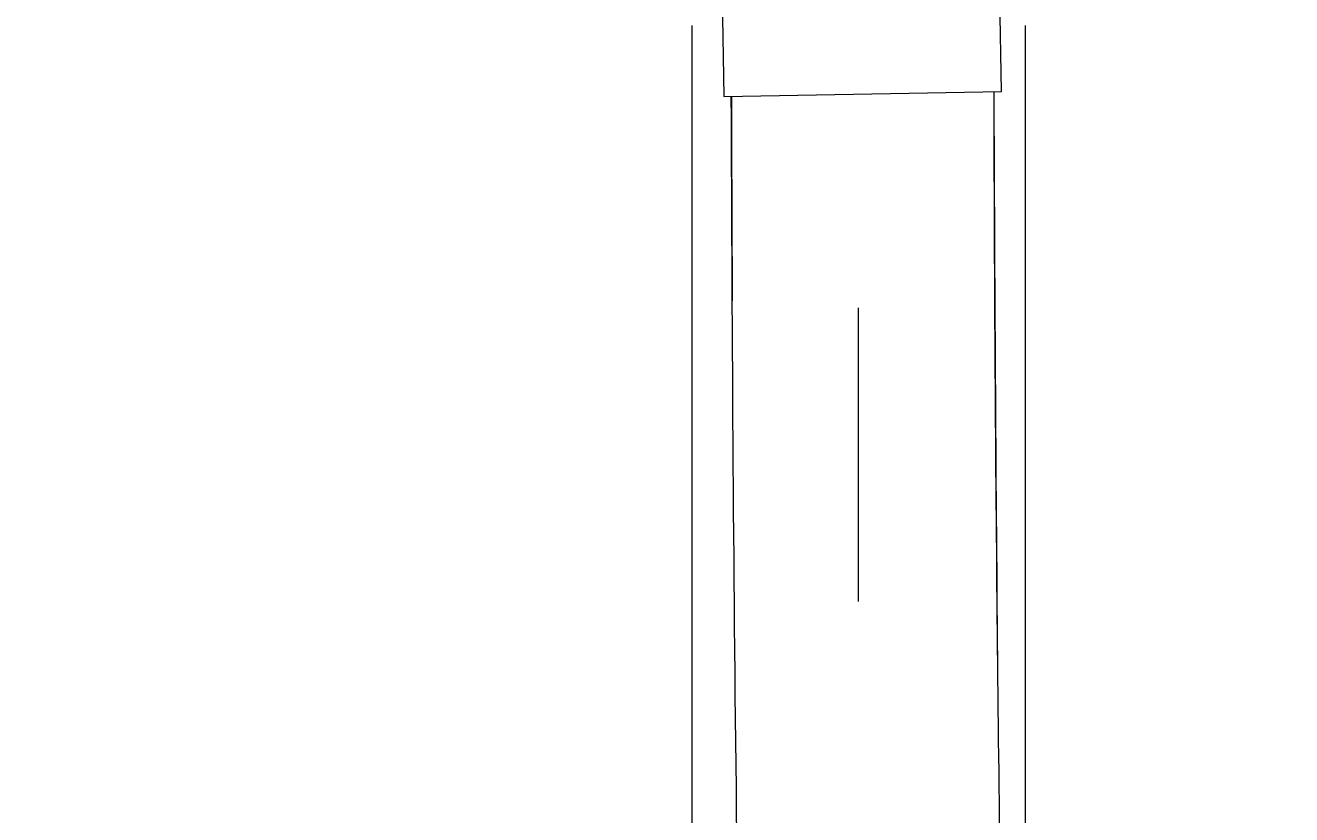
# Model space of a CAD drawing. Extents: x 8896 to 12055, y -91 to 2224.
# Drawn here: x 10789.9 to 10858.3, y 901.7 to 944.3 of the extents above; entities that cross this region are included whole.
import ezdxf

# ---------------------------------------------------------------- set-up
doc = ezdxf.new("R2010")
doc.units = 0
doc.header["$LTSCALE"] = 10
doc.header["$MEASUREMENT"] = 0
doc.header["$PDMODE"] = 3
doc.header["$PDSIZE"] = -10
doc.linetypes.add('CENTER2', pattern=[28.575, 19.05, -3.175, 3.175, -3.175])
doc.layers.get('0').update_dxf_attribs({"linetype": 'CONTINUOUS'})
doc.layers.get('DEFPOINTS').update_dxf_attribs({"linetype": 'CONTINUOUS'})
doc.layers.add('1', color=7, linetype='CONTINUOUS')
doc.layers.add('Cneter', color=1, linetype='CENTER2', lineweight=13)
doc.styles.add('Daelim Dimension', font='NanumGothic.ttf')
doc.dimstyles.new('DEFAULT', dxfattribs={"dimscale": 2, "dimtxt": 2, "dimasz": 2, "dimexe": 0, "dimexo": 2, "dimgap": 1, "dimtad": 1, "dimdec": 1, "dimzin": 9, "dimdsep": 46, "dimtxsty": 'Daelim Dimension', "dimcen": 0.5, "dimclrd": 5, "dimclre": 5, "dimclrt": 256, "dimadec": 1, "dimazin": 0, "dimtfac": 1, "dimtdec": 1, "dimtix": 1, "dimtmove": 0, "dimatfit": 3, "dimfxl": 1, "dimtolj": 1, "dimtzin": 1, "dimlwd": 9, "dimlwe": 9, "dimarcsym": 0})

# ---------------------------------------------------------------- blocks, each defined once
blk = doc.blocks.new('*D9')
at = {"color": 5, "lineweight": 9, "ltscale": 0.5, "transparency": 16777216}
for p, q in [((10793.931, 1347.567), (11137.619, 1347.567)), ((11135.619, 1339.567), (11135.619, 394.013)), ((10969.817, 386.013), (11137.619, 386.013))]:
    blk.add_line(p, q, dxfattribs=at)
at = {"color": 5, "ltscale": 0.5, "transparency": 16777216}
for points in [[(11134.285, 1339.567), (11136.952, 1339.567), (11135.619, 1347.567)], [(11134.285, 394.013), (11136.952, 394.013), (11135.619, 386.013)]]:
    blk.add_solid(points, dxfattribs=at)
at = {"layer": 'DEFPOINTS', "color": 0, "ltscale": 0.5, "transparency": 16777216}
for p in [(10789.931, 1347.567), (10965.817, 386.013), (11135.619, 386.013)]:
    blk.add_point(p, dxfattribs=at)
at = {"color": 7, "ltscale": 0.5, "transparency": 16777216, "insert": (11119.913, 866.79), "char_height": 20, "attachment_point": 5, "rotation": 90, "style": 'Daelim Dimension'}
blk.add_mtext('\\A1;(1140)', dxfattribs=at)

msp = doc.modelspace()

# ---------------------------------------------------------------- linework, layer by layer
at = {"layer": '1', "color": 7, "linetype": 'Continuous', "lineweight": 18}
for p, q in [((10842.657, 940.747), (10842.482, 950.745)), ((10827.541, 947.264), (10827.659, 940.485)), ((10825.931, 944.324), (10825.931, 432.569)), ((10843.931, 944.324), (10843.931, 831.427)), ((10827.659, 940.485), (10842.657, 940.747))]:
    msp.add_line(p, q, dxfattribs=at)
for points, knots in [([(10817.725, 349.388), (10817.725, 343.797), (10817.725, 331.514), (10817.73, 313.576), (10817.721, 296.692), (10817.765, 281.408), (10818.089, 267.868), (10818.846, 255.652), (10820.108, 245.809), (10821.995, 239.015), (10824.214, 235.071), (10826.552, 233.838), (10828.757, 235.394), (10831.191, 241.258), (10832.376, 253.006), (10832.841, 270.446), (10832.949, 286.451), (10832.952, 305.408), (10832.964, 327.409), (10832.976, 352.464), (10832.991, 380.743), (10833.009, 412.657), (10833.032, 448.388), (10833.049, 487.6), (10833.023, 529.91), (10832.921, 574.428), (10832.707, 620.093), (10832.338, 665.925), (10831.669, 722.817), (10830.838, 775.505), (10830, 819.097), (10829.501, 843.042), (10828.918, 868.536), (10828.262, 901.476), (10828.115, 927.219), (10828.06, 940.492)], [0, 0, 0, 0, 0.017483, 0.038426, 0.056055, 0.070531, 0.086389, 0.099402, 0.112928, 0.127807, 0.144424, 0.162745, 0.182176, 0.202037, 0.242355, 0.262697, 0.283313, 0.304551, 0.327337, 0.352728, 0.381769, 0.415905, 0.456211, 0.502678, 0.553465, 0.606431, 0.659986, 0.711724, 0.760025, 0.844512, 0.87855, 0.897062, 0.919636, 0.958517, 1, 1, 1, 1]), ([(10834.52, 228.101), (10835.795, 228.3), (10838.001, 229.004), (10840.6, 231.198), (10842.456, 233.84), (10843.805, 236.96), (10844.734, 240.376), (10845.423, 244.198), (10845.993, 248.986), (10846.433, 254.85), (10846.753, 261.953), (10846.959, 270.417), (10847.066, 280.27), (10847.105, 291.312), (10847.113, 303.192), (10847.12, 315.54), (10847.13, 328.107), (10847.138, 340.688), (10847.147, 354.479), (10847.156, 369.329), (10847.166, 385.051), (10847.176, 400.284), (10847.185, 415.08), (10847.195, 429.519), (10847.207, 448.31), (10847.22, 471.153), (10847.222, 497.966), (10847.203, 524.476), (10847.158, 550.936), (10847.08, 577.576), (10846.964, 604.512), (10846.796, 631.795), (10846.569, 659.364), (10846.334, 681.829), (10846.13, 698.914), (10845.982, 710.554), (10845.825, 722.227), (10845.652, 734.363), (10845.454, 747.478), (10845.223, 762.042), (10844.951, 778.137), (10844.631, 796.083), (10844.252, 815.93), (10843.811, 837.719), (10843.281, 861.139), (10842.745, 886.206), (10842.387, 912.922), (10842.272, 931.279), (10842.25, 940.74)], [0, 0, 0, 0, 0.010438, 0.020117, 0.02903, 0.041559, 0.053366, 0.06535, 0.078136, 0.091719, 0.106102, 0.121285, 0.137271, 0.153656, 0.16984, 0.185828, 0.201627, 0.217229, 0.232642, 0.25288, 0.272786, 0.292354, 0.311717, 0.330966, 0.350105, 0.388042, 0.425544, 0.462671, 0.499739, 0.536796, 0.573842, 0.610797, 0.647266, 0.683199, 0.698136, 0.71298, 0.727727, 0.74258, 0.758997, 0.777272, 0.797405, 0.819395, 0.844427, 0.871509, 0.90063, 0.931716, 0.964816, 1, 1, 1, 1])]:
    msp.add_open_spline(points, degree=3, knots=knots, dxfattribs=at)
for points in [[(10828.066, 940.492), (10828.075, 936.808), (10828.09, 933.125), (10828.11, 929.442)], [(10842.453, 910.055), (10842.352, 920.279), (10842.298, 930.506), (10842.256, 940.74)]]:
    msp.add_open_spline(points, degree=3, dxfattribs=at)
at = {"layer": 'Cneter', "lineweight": 5, "ltscale": 0.5}
msp.add_line((10834.931, 373.44), (10834.931, 1302.567), dxfattribs=at)

# ---------------------------------------------------------------- dimensions: what is measured, and where the dimension line sits
at = {"color": 5, "ltscale": 0.5}
dim = msp.add_linear_dim(base=(11135.619, 386.013), p1=(10789.931, 1347.567), p2=(10965.817, 386.013), angle=90, text='(1140)', dimstyle='DEFAULT', override={"dimtxt": 10, "dimasz": 4, "dimexe": 1, "dimdec": 0, "dimclrt": 7}, dxfattribs=at)
dim.commit()
dim.dimension.update_dxf_attribs({"geometry": '*D9', "text_midpoint": (11119.913, 866.79)})

doc.saveas('drawing.dxf')
